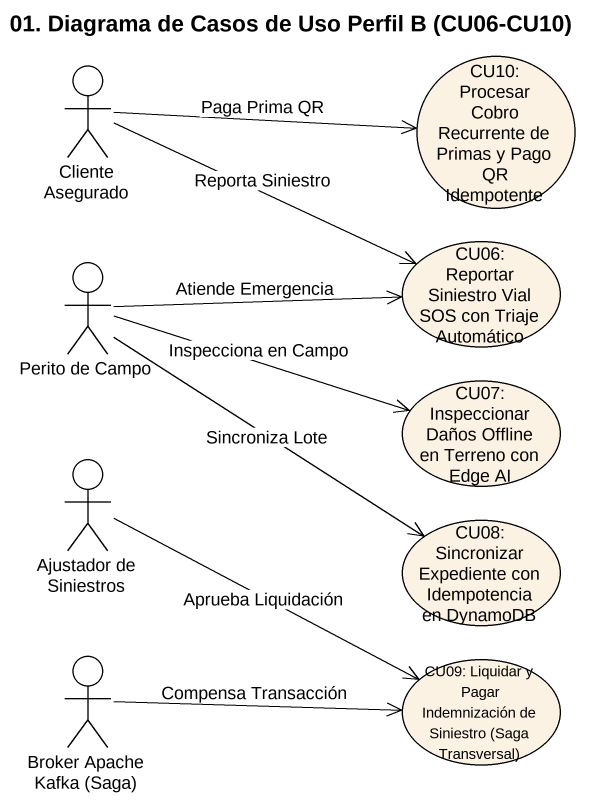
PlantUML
@startuml
title 01. Diagrama de Casos de Uso Perfil B (CU06-CU10)
actor "Cliente Asegurado" as Cliente_Asegurado
usecase "CU10: Procesar Cobro Recurrente de Primas y Pago QR Idempotente" as CU10_Procesar_Cobro
usecase "CU06: Reportar Siniestro Vial SOS con Triaje Automático" as CU06_Reportar_Siniestro
actor "Perito de Campo" as Perito_de_Campo
usecase "CU07: Inspeccionar Daños Offline en Terreno con Edge AI" as CU07_Inspeccionar_Daños
actor "Ajustador de Siniestros" as Ajustador_de_Siniestros
usecase "CU08: Sincronizar Expediente con Idempotencia en DynamoDB" as CU08_Sincronizar_Expediente
actor "Broker Apache Kafka (Saga)" as Broker_Apache_Kafka_Saga
usecase "CU09: Liquidar y Pagar Indemnización de Siniestro (Saga Transversal)" as CU09_Liquidar_y_Pagar
Cliente_Asegurado -right-> CU10_Procesar_Cobro : Paga Prima QR
Cliente_Asegurado -right-> CU06_Reportar_Siniestro : Reporta Siniestro
Perito_de_Campo -right-> CU06_Reportar_Siniestro : Atiende Emergencia
Perito_de_Campo -right-> CU07_Inspeccionar_Daños : Inspecciona en Campo
Perito_de_Campo --> CU08_Sincronizar_Expediente : Sincroniza Lote
Ajustador_de_Siniestros -right-> CU09_Liquidar_y_Pagar : Aprueba Liquidación
Broker_Apache_Kafka_Saga -right-> CU09_Liquidar_y_Pagar : Compensa Transacción
@enduml
